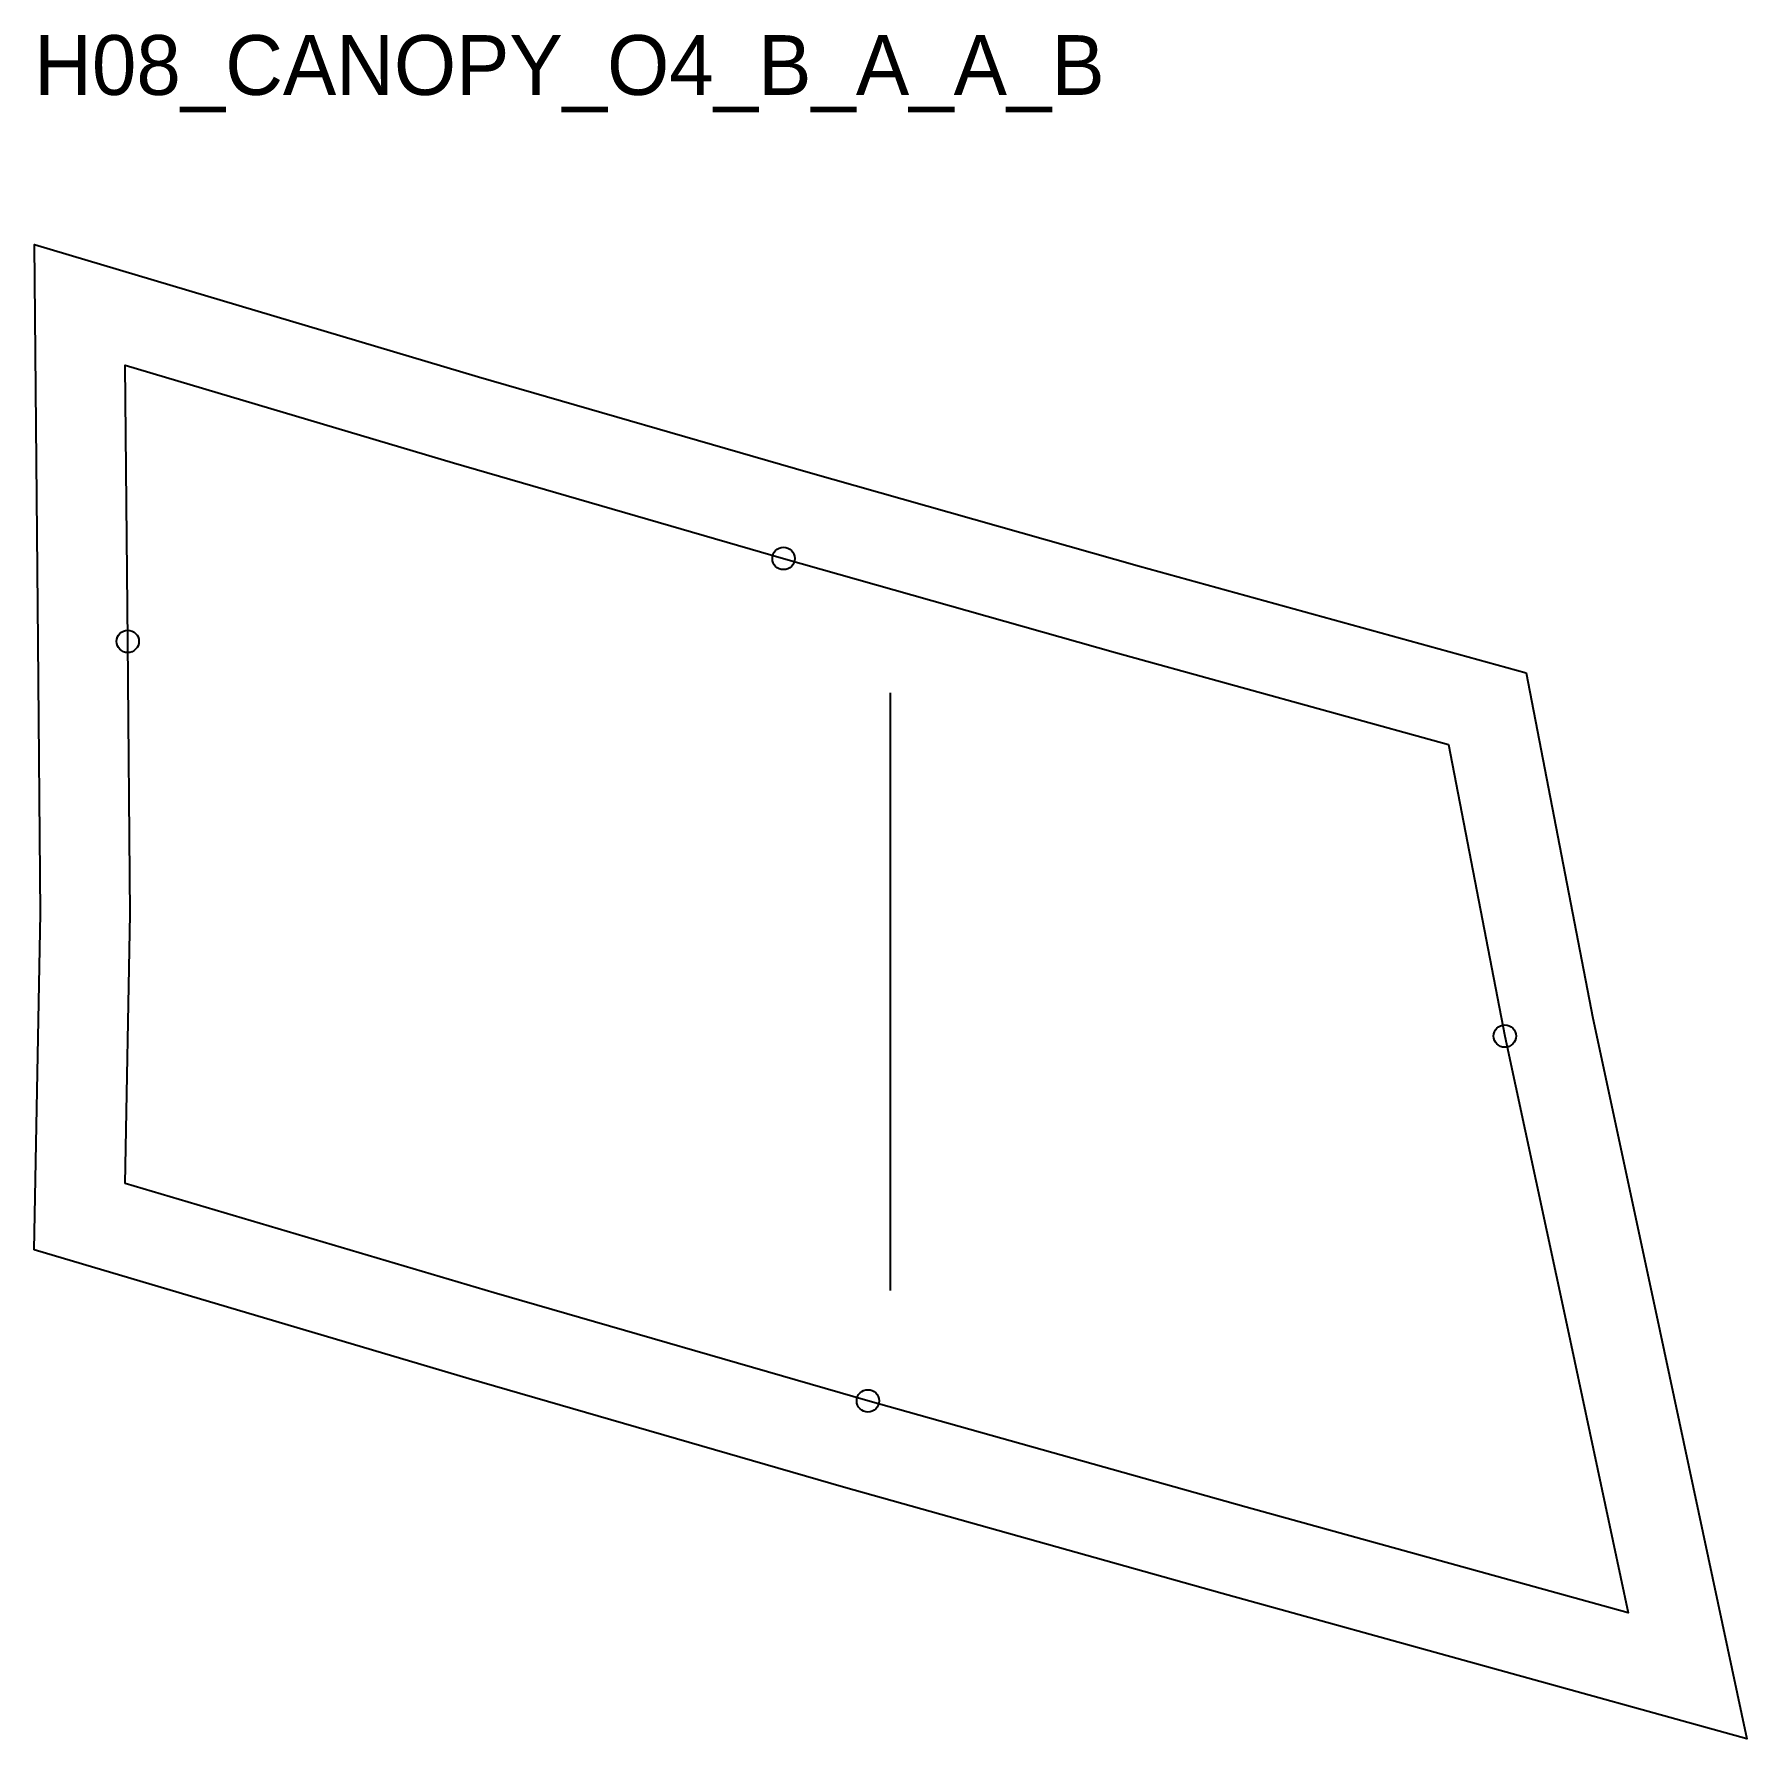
# Model space of a CAD drawing. Header units: millimetres. Extents: x -12 to 217, y -74 to 154.
import ezdxf

# ---------------------------------------------------------------- set-up
doc = ezdxf.new("R2010")
doc.units = ezdxf.units.MM
for name, color, linetype in [('CUT', 1, 'Continuous'), ('GRAIN', 3, 'Continuous'), ('ID', 7, 'Continuous'), ('NOTCH', 2, 'Continuous'), ('SEAM', 5, 'Continuous')]:
    doc.layers.add(name, color=color, linetype=linetype)

msp = doc.modelspace()

# ---------------------------------------------------------------- linework, layer by layer
at = {"layer": 'CUT'}
msp.add_lwpolyline([(-12.17, -8.91), (-11.34, 36.11), (-11.65, 72.43), (-12.15, 125.67), (47.33, 107.93), (91.45, 95.18), (135.8, 82.62), (187.56, 68.32), (196.48, 22.12), (204.74, -16.4), (217.1, -74.32), (146.88, -54.88), (96.17, -40.66), (46.05, -26.16), (-12.17, -8.91)], close=True, dxfattribs=at)
at = {"layer": 'GRAIN'}
msp.add_line((102.47, -14.33), (102.47, 65.67), dxfattribs=at)
at = {"layer": 'NOTCH'}
for centre in [(88.15, 83.64), (0.35, 72.54), (184.72, 19.72), (99.45, -29.11)]:
    msp.add_circle(centre, 1.5, dxfattribs=at)
at = {"layer": 'SEAM'}
msp.add_lwpolyline([(0, 0), (0.66, 36.05), (0.35, 72.54), (0, 109.52), (43.95, 96.42), (88.15, 83.64), (132.57, 71.06), (177.19, 58.73), (184.72, 19.72), (193.01, -18.92), (201.24, -57.48), (150.1, -43.32), (99.45, -29.11), (49.42, -14.64)], close=True, dxfattribs=at)

# ---------------------------------------------------------------- texts
at = {"layer": 'ID'}
msp.add_text('H08_CANOPY_O4_B_A_A_B', height=8, dxfattribs=at).set_placement((-12.17, 145.67))

doc.saveas('drawing.dxf')
